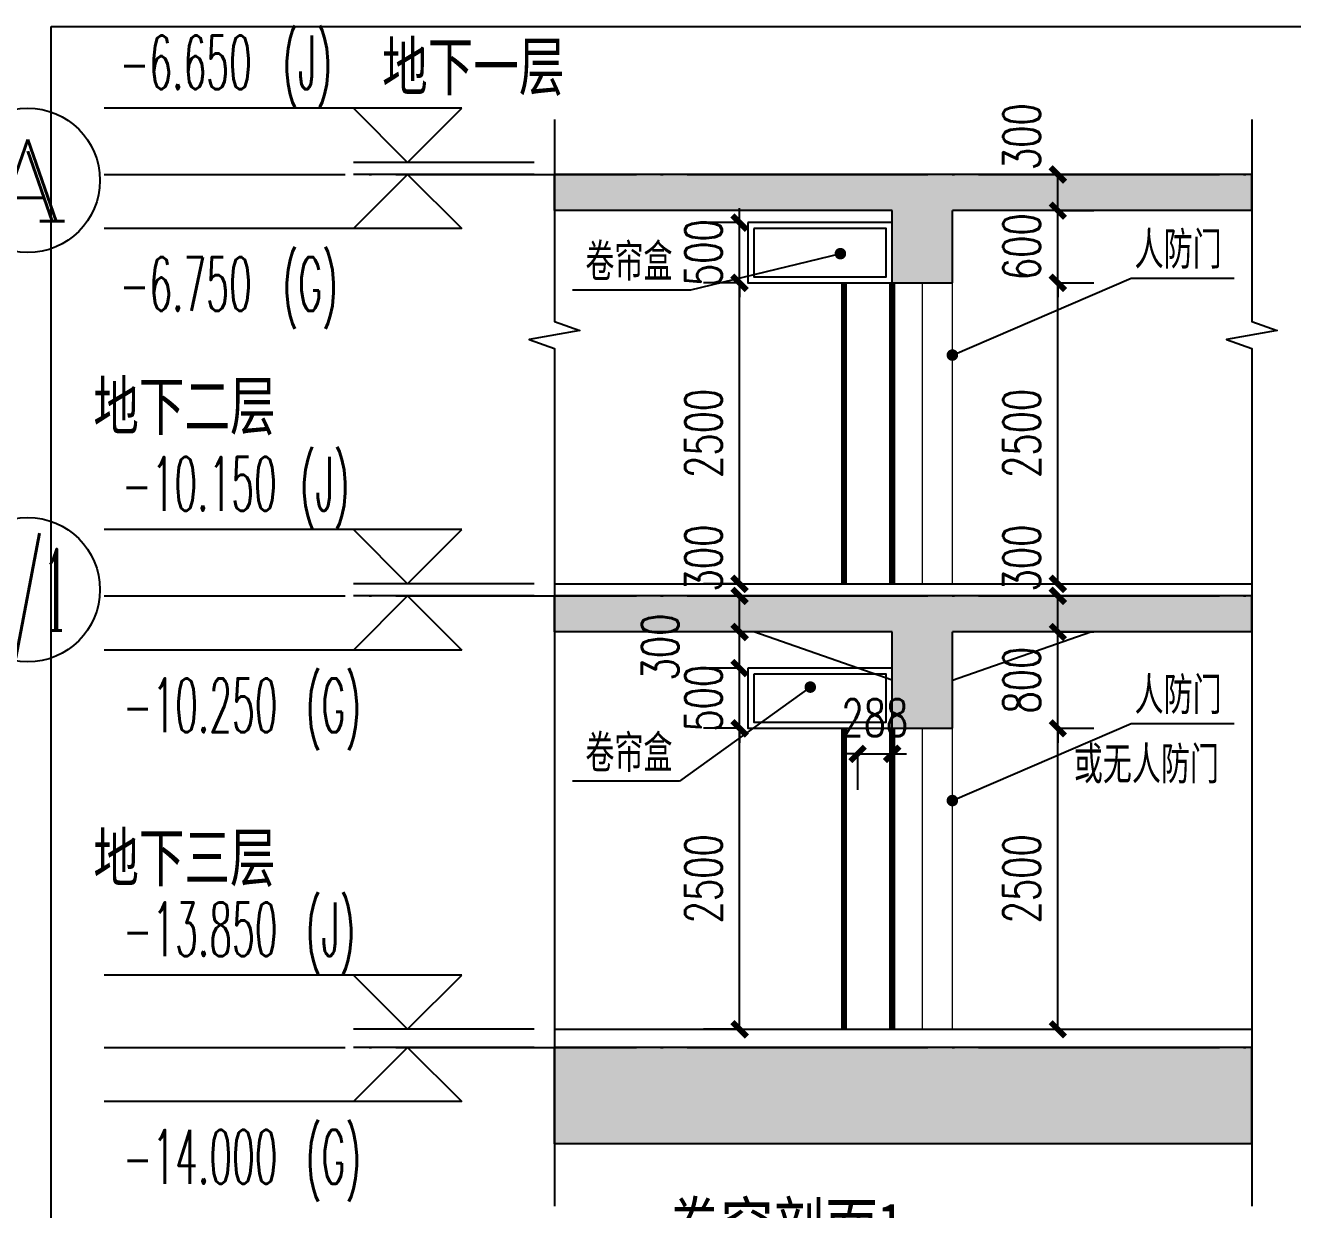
# Model space of a CAD drawing. Header units: millimetres. Extents: x 12325263 to 13848842, y -1463133 to 573208.
# Drawn here: x 12626877 to 12637402, y -1144436 to -1134599 of the extents above; entities that cross this region are included whole.
import ezdxf
from ezdxf.enums import TextEntityAlignment as Align

# ---------------------------------------------------------------- set-up
doc = ezdxf.new("R2010")
doc.units = ezdxf.units.MM
doc.header["$LTSCALE"] = 1000
doc.linetypes.add('DASH', pattern=[0.35, 0.25, -0.1])
doc.linetypes.add('DOTE', pattern=[2.42, 2, -0.2, 0.02, -0.2])
for name, color, linetype in [('A-ANNO-DIMS', 83, 'Continuous'), ('A-ANNO-ELEV', 3, 'Continuous'), ('A-ANNO-TEXT', 7, 'Continuous'), ('A-AXIS', 16, 'DOTE'), ('A_WALL(防火墙)', 151, 'Continuous'), ('AXIS', 3, 'Continuous'), ('AXIS_TEXT', 7, 'Continuous'), ('DIM_SYMB', 3, 'Continuous'), ('PUB_HATCH', 8, 'Continuous'), ('PUB_TEXT', 7, 'Continuous'), ('STAIR', 2, 'Continuous'), ('WALL', 5, 'Continuous'), ('WINDOW', 4, 'Continuous'), ('建筑-注释-房间名称', 7, 'Continuous')]:
    doc.layers.add(name, color=color, linetype=linetype)
doc.styles.add('_TCH_AXIS', font='COMPLEX', dxfattribs={"bigfont": 'GBCBIG'})
doc.styles.add('_TCH_DIM', font='SIMPLEX.shx', dxfattribs={"width": 0.7, "bigfont": 'GBCBIG.shx'})
doc.styles.add('_TCH_DIM_T3', font='SIMPLEX.shx', dxfattribs={"width": 0.705882, "bigfont": 'GBCBIG.shx'})
doc.styles.add('COMPLEX', font='COMPLEX')
doc.styles.add('TITXV', font='', dxfattribs={"width": 0.7})
doc.styles.add('宋体', font='', dxfattribs={"width": 0.65})
doc.styles.get('TITXV').set_extended_font_data('SimSun')
doc.styles.get('宋体').set_extended_font_data('SimSun')
doc.dimstyles.new('_TCH_ARCH&&120', dxfattribs={"dimtxt": 306, "dimasz": 120, "dimexe": 300, "dimexo": 360, "dimgap": 147, "dimtad": 1, "dimdec": 0, "dimzin": 0, "dimdsep": 46, "dimtxsty": '_TCH_DIM_T3', "dimblk": 'ARCHTICK', "dimcen": 0.09, "dimclrt": 7, "dimazin": 2, "dimtfac": 1, "dimtdec": 0, "dimtix": 1, "dimtmove": 2, "dimatfit": 3, "dimfxl": 1, "dimfxlon": 1, "dimtolj": 1, "dimtzin": 0, "dimarcsym": 0})

# ---------------------------------------------------------------- blocks, each defined once
blk = doc.blocks.new('_AXISO')
blk.add_circle((0, 0), 0.5)
at = {"layer": 'AXIS_TEXT', "style": 'COMPLEX', "width": 1.041667}
blk.add_attdef('A', text='', height=0.56, dxfattribs=at).set_placement((-0.25, -0.28), (0.25, -0.28), align=Align.FIT)
blk = doc.blocks.new('qlzw')
at = {"layer": 'AXIS'}
ref = blk.add_blockref('_AXISO', (12493466.8, 995989.8), dxfattribs=dict(at, xscale=1200, yscale=1200, zscale=1200))
ref.add_attrib('A', 'A', dxfattribs={"layer": 'AXIS_TEXT', "height": 678.8, "style": '_TCH_AXIS', "width": 1.166667}).set_placement((12493127.4, 995650.3), (12493806.2, 995650.3), align=Align.FIT)
ref = blk.add_blockref('_AXISO', (12493466.8, 992589.8), dxfattribs=dict(at, xscale=1200, yscale=1200, zscale=1200))
ref.add_attrib('A', 'A/1', dxfattribs={"layer": 'AXIS_TEXT', "height": 678.82, "style": '_TCH_AXIS', "width": 0.403846}).set_placement((12493127.4, 992250.3), (12493806.2, 992250.3), align=Align.FIT)
blk = doc.blocks.new('_ArchTick')
at = {"color": 0, "linetype": 'ByBlock', "const_width": 0.4}
blk.add_lwpolyline([(-0.5, -0.5), (0.5, 0.5)], dxfattribs=at)
blk = doc.blocks.new('*D5492')
at = {"layer": 'A-ANNO-DIMS', "color": 0, "lineweight": -2, "transparency": 16777216}
for p, q in [((30859, 16270), (31160, 16270)), ((30860, 15970), (30860, 16270)), ((30859, 15970), (31160, 15970))]:
    blk.add_line(p, q, dxfattribs=at)
at = {"layer": 'Defpoints', "color": 0, "transparency": 16777216}
for p in [(29984, 16270), (30860, 16270), (29984, 15970)]:
    blk.add_point(p, dxfattribs=at)
at = {"layer": 'A-ANNO-DIMS', "color": 0, "lineweight": -2, "transparency": 16777216, "xscale": 120, "yscale": 120, "zscale": 120}
for p, rotation in [((30860, 16270), 90), ((30860, 15970), 270)]:
    blk.add_blockref('_ArchTick', p, dxfattribs=dict(at, rotation=rotation))
at = {"layer": 'A-ANNO-DIMS', "color": 7, "transparency": 16777216, "insert": (30560, 16584), "char_height": 306, "attachment_point": 5, "rotation": 90, "style": '_TCH_DIM_T3'}
blk.add_mtext('\\A1;300', dxfattribs=at)
blk = doc.blocks.new('*D5493')
at = {"layer": 'A-ANNO-DIMS', "color": 0, "lineweight": -2, "transparency": 16777216}
for p, q in [((30860, 15970), (30860, 16090)), ((30859, 15970), (31160, 15970)), ((30860, 15170), (30860, 15970)), ((30859, 15170), (31160, 15170)), ((30860, 15170), (30860, 15050))]:
    blk.add_line(p, q, dxfattribs=at)
at = {"layer": 'Defpoints', "color": 0, "transparency": 16777216}
for p in [(29984, 15970), (30860, 15970), (29984, 15170)]:
    blk.add_point(p, dxfattribs=at)
at = {"layer": 'A-ANNO-DIMS', "color": 0, "lineweight": -2, "transparency": 16777216, "xscale": 120, "yscale": 120, "zscale": 120}
for p, rotation in [((30860, 15970), 270), ((30860, 15170), 90)]:
    blk.add_blockref('_ArchTick', p, dxfattribs=dict(at, rotation=rotation))
at = {"layer": 'A-ANNO-DIMS', "color": 7, "transparency": 16777216, "insert": (30560, 15570), "char_height": 306, "attachment_point": 5, "rotation": 90, "style": '_TCH_DIM_T3'}
blk.add_mtext('\\A1;800', dxfattribs=at)
blk = doc.blocks.new('*D5494')
at = {"layer": 'A-ANNO-DIMS', "color": 0, "lineweight": -2, "transparency": 16777216}
for p, q in [((30859, 15170), (31160, 15170)), ((30860, 12670), (30860, 15170)), ((30859, 12670), (31160, 12670))]:
    blk.add_line(p, q, dxfattribs=at)
at = {"layer": 'Defpoints', "color": 0, "transparency": 16777216}
for p in [(29984, 15170), (30860, 15170), (29984, 12670)]:
    blk.add_point(p, dxfattribs=at)
at = {"layer": 'A-ANNO-DIMS', "color": 0, "lineweight": -2, "transparency": 16777216, "xscale": 120, "yscale": 120, "zscale": 120}
for p, rotation in [((30860, 15170), 90), ((30860, 12670), 270)]:
    blk.add_blockref('_ArchTick', p, dxfattribs=dict(at, rotation=rotation))
at = {"layer": 'A-ANNO-DIMS', "color": 7, "transparency": 16777216, "insert": (30560, 13920), "char_height": 306, "attachment_point": 5, "rotation": 90, "style": '_TCH_DIM_T3'}
blk.add_mtext('\\A1;2500', dxfattribs=at)
blk = doc.blocks.new('*D5495')
at = {"layer": 'A-ANNO-DIMS', "color": 0, "lineweight": -2, "transparency": 16777216}
for p, q in [((30859, 19770), (31160, 19770)), ((30860, 19470), (30860, 19770)), ((30859, 19470), (31160, 19470))]:
    blk.add_line(p, q, dxfattribs=at)
at = {"layer": 'Defpoints', "color": 0, "transparency": 16777216}
for p in [(29984, 19770), (30860, 19770), (29984, 19470)]:
    blk.add_point(p, dxfattribs=at)
at = {"layer": 'A-ANNO-DIMS', "color": 0, "lineweight": -2, "transparency": 16777216, "xscale": 120, "yscale": 120, "zscale": 120}
for p, rotation in [((30860, 19770), 90), ((30860, 19470), 270)]:
    blk.add_blockref('_ArchTick', p, dxfattribs=dict(at, rotation=rotation))
at = {"layer": 'A-ANNO-DIMS', "color": 7, "transparency": 16777216, "insert": (30560, 20084), "char_height": 306, "attachment_point": 5, "rotation": 90, "style": '_TCH_DIM_T3'}
blk.add_mtext('\\A1;300', dxfattribs=at)
blk = doc.blocks.new('*D5496')
at = {"layer": 'A-ANNO-DIMS', "color": 0, "lineweight": -2, "transparency": 16777216}
for p, q in [((30860, 19470), (30860, 19590)), ((30859, 19470), (31160, 19470)), ((30860, 18870), (30860, 19470)), ((30859, 18870), (31160, 18870)), ((30860, 18870), (30860, 18750))]:
    blk.add_line(p, q, dxfattribs=at)
at = {"layer": 'Defpoints', "color": 0, "transparency": 16777216}
for p in [(29984, 19470), (30860, 19470), (29984, 18870)]:
    blk.add_point(p, dxfattribs=at)
at = {"layer": 'A-ANNO-DIMS', "color": 0, "lineweight": -2, "transparency": 16777216, "xscale": 120, "yscale": 120, "zscale": 120}
for p, rotation in [((30860, 19470), 270), ((30860, 18870), 90)]:
    blk.add_blockref('_ArchTick', p, dxfattribs=dict(at, rotation=rotation))
at = {"layer": 'A-ANNO-DIMS', "color": 7, "transparency": 16777216, "insert": (30560, 19170), "char_height": 306, "attachment_point": 5, "rotation": 90, "style": '_TCH_DIM_T3'}
blk.add_mtext('\\A1;600', dxfattribs=at)
blk = doc.blocks.new('*D5497')
at = {"layer": 'A-ANNO-DIMS', "color": 0, "lineweight": -2, "transparency": 16777216}
for p, q in [((30859, 18870), (31160, 18870)), ((30860, 16370), (30860, 18870)), ((30859, 16370), (31160, 16370))]:
    blk.add_line(p, q, dxfattribs=at)
at = {"layer": 'Defpoints', "color": 0, "transparency": 16777216}
for p in [(29984, 18870), (30860, 18870), (29984, 16370)]:
    blk.add_point(p, dxfattribs=at)
at = {"layer": 'A-ANNO-DIMS', "color": 0, "lineweight": -2, "transparency": 16777216, "xscale": 120, "yscale": 120, "zscale": 120}
for p, rotation in [((30860, 18870), 90), ((30860, 16370), 270)]:
    blk.add_blockref('_ArchTick', p, dxfattribs=dict(at, rotation=rotation))
at = {"layer": 'A-ANNO-DIMS', "color": 7, "transparency": 16777216, "insert": (30560, 17620), "char_height": 306, "attachment_point": 5, "rotation": 90, "style": '_TCH_DIM_T3'}
blk.add_mtext('\\A1;2500', dxfattribs=at)
blk = doc.blocks.new('*D5498')
at = {"layer": 'A-ANNO-DIMS', "color": 0, "lineweight": -2, "transparency": 16777216}
for p, q in [((28218, 18870), (27917, 18870)), ((28217, 16370), (28217, 18870)), ((28218, 16370), (27917, 16370))]:
    blk.add_line(p, q, dxfattribs=at)
at = {"layer": 'Defpoints', "color": 0, "transparency": 16777216}
for p in [(28217, 18870), (28761, 18870), (28761, 16370)]:
    blk.add_point(p, dxfattribs=at)
at = {"layer": 'A-ANNO-DIMS', "color": 0, "lineweight": -2, "transparency": 16777216, "xscale": 120, "yscale": 120, "zscale": 120}
for p, rotation in [((28217, 18870), 90), ((28217, 16370), 270)]:
    blk.add_blockref('_ArchTick', p, dxfattribs=dict(at, rotation=rotation))
at = {"layer": 'A-ANNO-DIMS', "color": 7, "transparency": 16777216, "insert": (27917, 17620), "char_height": 306, "attachment_point": 5, "rotation": 90, "style": '_TCH_DIM_T3'}
blk.add_mtext('\\A1;2500', dxfattribs=at)
blk = doc.blocks.new('*D5499')
at = {"layer": 'A-ANNO-DIMS', "color": 0, "lineweight": -2, "transparency": 16777216}
for p, q in [((28217, 19370), (28217, 19490)), ((28218, 19370), (27917, 19370)), ((28217, 18870), (28217, 19370)), ((28218, 18870), (27917, 18870)), ((28217, 18870), (28217, 18750))]:
    blk.add_line(p, q, dxfattribs=at)
at = {"layer": 'Defpoints', "color": 0, "transparency": 16777216}
for p in [(28217, 19370), (28761, 19370), (28761, 18870)]:
    blk.add_point(p, dxfattribs=at)
at = {"layer": 'A-ANNO-DIMS', "color": 0, "lineweight": -2, "transparency": 16777216, "xscale": 120, "yscale": 120, "zscale": 120}
for p, rotation in [((28217, 19370), 270), ((28217, 18870), 90)]:
    blk.add_blockref('_ArchTick', p, dxfattribs=dict(at, rotation=rotation))
at = {"layer": 'A-ANNO-DIMS', "color": 7, "transparency": 16777216, "insert": (27917, 19120), "char_height": 306, "attachment_point": 5, "rotation": 90, "style": '_TCH_DIM_T3'}
blk.add_mtext('\\A1;500', dxfattribs=at)
blk = doc.blocks.new('*D5500')
at = {"layer": 'A-ANNO-DIMS', "color": 0, "lineweight": -2, "transparency": 16777216}
for p, q in [((29197, 14958), (29077, 14958)), ((29197, 14959), (29197, 14658)), ((29197, 14958), (29484, 14958)), ((29484, 14959), (29484, 14658)), ((29484, 14958), (29604, 14958))]:
    blk.add_line(p, q, dxfattribs=at)
at = {"layer": 'Defpoints', "color": 0, "transparency": 16777216}
for p in [(29197, 15970), (29484, 15970), (29484, 14958)]:
    blk.add_point(p, dxfattribs=at)
at = {"layer": 'A-ANNO-DIMS', "color": 0, "lineweight": -2, "transparency": 16777216, "xscale": 120, "yscale": 120, "zscale": 120}
blk.add_blockref('_ArchTick', (29197, 14958), dxfattribs=at)
at = {"layer": 'A-ANNO-DIMS', "color": 0, "lineweight": -2, "transparency": 16777216, "xscale": 120, "yscale": 120, "zscale": 120, "rotation": 180}
blk.add_blockref('_ArchTick', (29484, 14958), dxfattribs=at)
at = {"layer": 'A-ANNO-DIMS', "color": 7, "transparency": 16777216, "insert": (29340, 15258), "char_height": 306, "attachment_point": 5, "style": '_TCH_DIM_T3'}
blk.add_mtext('\\A1;288', dxfattribs=at)
blk = doc.blocks.new('*D5501')
at = {"layer": 'A-ANNO-DIMS', "color": 0, "lineweight": -2, "transparency": 16777216}
for p, q in [((28218, 16270), (27917, 16270)), ((28217, 15970), (28217, 16270)), ((28218, 15970), (27917, 15970))]:
    blk.add_line(p, q, dxfattribs=at)
at = {"layer": 'Defpoints', "color": 0, "transparency": 16777216}
for p in [(28217, 16270), (28761, 16270), (28761, 15970)]:
    blk.add_point(p, dxfattribs=at)
at = {"layer": 'A-ANNO-DIMS', "color": 0, "lineweight": -2, "transparency": 16777216, "xscale": 120, "yscale": 120, "zscale": 120}
for p, rotation in [((28217, 16270), 90), ((28217, 15970), 270)]:
    blk.add_blockref('_ArchTick', p, dxfattribs=dict(at, rotation=rotation))
at = {"layer": 'A-ANNO-DIMS', "color": 7, "transparency": 16777216, "insert": (27917, 16584), "char_height": 306, "attachment_point": 5, "rotation": 90, "style": '_TCH_DIM_T3'}
blk.add_mtext('\\A1;300', dxfattribs=at)
blk = doc.blocks.new('*D5502')
at = {"layer": 'A-ANNO-DIMS', "color": 0, "lineweight": -2, "transparency": 16777216}
for p, q in [((28218, 15970), (27917, 15970)), ((28217, 15670), (28217, 15970)), ((28218, 15670), (27917, 15670))]:
    blk.add_line(p, q, dxfattribs=at)
at = {"layer": 'Defpoints', "color": 0, "transparency": 16777216}
for p in [(28217, 15970), (28761, 15970), (28761, 15670)]:
    blk.add_point(p, dxfattribs=at)
at = {"layer": 'A-ANNO-DIMS', "color": 0, "lineweight": -2, "transparency": 16777216, "xscale": 120, "yscale": 120, "zscale": 120}
for p, rotation in [((28217, 15970), 90), ((28217, 15670), 270)]:
    blk.add_blockref('_ArchTick', p, dxfattribs=dict(at, rotation=rotation))
at = {"layer": 'A-ANNO-DIMS', "color": 7, "transparency": 16777216, "insert": (27557, 15845), "char_height": 306, "attachment_point": 5, "rotation": 90, "style": '_TCH_DIM_T3'}
blk.add_mtext('\\A1;300', dxfattribs=at)
blk = doc.blocks.new('*D5503')
at = {"layer": 'A-ANNO-DIMS', "color": 0, "lineweight": -2, "transparency": 16777216}
for p, q in [((28217, 15670), (28217, 15790)), ((28218, 15670), (27917, 15670)), ((28217, 15170), (28217, 15670)), ((28218, 15170), (27917, 15170)), ((28217, 15170), (28217, 15050))]:
    blk.add_line(p, q, dxfattribs=at)
at = {"layer": 'Defpoints', "color": 0, "transparency": 16777216}
for p in [(28217, 15670), (28761, 15670), (28761, 15170)]:
    blk.add_point(p, dxfattribs=at)
at = {"layer": 'A-ANNO-DIMS', "color": 0, "lineweight": -2, "transparency": 16777216, "xscale": 120, "yscale": 120, "zscale": 120}
for p, rotation in [((28217, 15670), 270), ((28217, 15170), 90)]:
    blk.add_blockref('_ArchTick', p, dxfattribs=dict(at, rotation=rotation))
at = {"layer": 'A-ANNO-DIMS', "color": 7, "transparency": 16777216, "insert": (27917, 15420), "char_height": 306, "attachment_point": 5, "rotation": 90, "style": '_TCH_DIM_T3'}
blk.add_mtext('\\A1;500', dxfattribs=at)
blk = doc.blocks.new('*D5504')
at = {"layer": 'A-ANNO-DIMS', "color": 0, "lineweight": -2, "transparency": 16777216}
for p, q in [((28218, 15170), (27917, 15170)), ((28217, 12670), (28217, 15170)), ((28218, 12670), (27917, 12670))]:
    blk.add_line(p, q, dxfattribs=at)
at = {"layer": 'Defpoints', "color": 0, "transparency": 16777216}
for p in [(28217, 15170), (28761, 15170), (28761, 12670)]:
    blk.add_point(p, dxfattribs=at)
at = {"layer": 'A-ANNO-DIMS', "color": 0, "lineweight": -2, "transparency": 16777216, "xscale": 120, "yscale": 120, "zscale": 120}
for p, rotation in [((28217, 15170), 90), ((28217, 12670), 270)]:
    blk.add_blockref('_ArchTick', p, dxfattribs=dict(at, rotation=rotation))
at = {"layer": 'A-ANNO-DIMS', "color": 7, "transparency": 16777216, "insert": (27917, 13920), "char_height": 306, "attachment_point": 5, "rotation": 90, "style": '_TCH_DIM_T3'}
blk.add_mtext('\\A1;2500', dxfattribs=at)
blk = doc.blocks.new('A$C50744FD4')
at = {"layer": 'PUB_HATCH'}
for points in [[(29734.2, 19570), (29734.2, 19770), (26680, 19770), (26680, 19470), (29484.2, 19470)], [(32470, 19770), (29734.2, 19770), (29734.2, 19570), (29984.2, 19470), (32470, 19470)], [(29984.2, 18870), (29984.2, 19470), (29734.2, 19570), (29484.2, 19470), (29484.2, 18870)], [(29734.2, 16070), (29734.2, 16270), (26680, 16270), (26680, 15970), (29484.2, 15970)], [(32470, 16270), (29734.2, 16270), (29734.2, 16070), (29984.2, 15970), (32470, 15970)], [(29984.2, 15170), (29984.2, 15970), (29734.2, 16070), (29484.2, 15970), (29484.2, 15170)], [(32470, 12520), (26680, 12520), (26680, 11720), (32470, 11720)]]:
    blk.add_hatch(color=256, dxfattribs=at).paths.add_polyline_path(points)
for p, q in [((26680, 16370), (32470, 16370)), ((26680, 12670), (32470, 12670))]:
    blk.add_line(p, q)
blk.add_lwpolyline([(22500, 21000), (33000, 21000), (33000, 10500), (22500, 10500)], close=True)
at = {"layer": 'A-ANNO-ELEV'}
for p, q in [((25910, 20320), (22941.5, 20320)), ((25460, 19870), (25010, 20320)), ((25460, 19870), (25910, 20320)), ((26510, 19870), (25010, 19870)), ((25460, 19770), (25010, 19320)), ((26510, 19770), (25010, 19770)), ((25460, 19770), (25910, 19320)), ((25910, 19320), (22941.5, 19320)), ((25910, 16820), (22941.5, 16820)), ((25460, 16370), (25010, 16820)), ((25460, 16370), (25910, 16820)), ((26510, 16370), (25010, 16370)), ((25460, 16270), (25010, 15820)), ((26510, 16270), (25010, 16270)), ((25460, 16270), (25910, 15820)), ((25910, 15820), (22941.5, 15820)), ((25910, 13120), (22941.5, 13120)), ((25460, 12670), (25010, 13120)), ((25460, 12670), (25910, 13120)), ((26510, 12670), (25010, 12670)), ((25460, 12520), (25010, 12070)), ((26510, 12520), (25010, 12520)), ((25460, 12520), (25910, 12070)), ((25910, 12070), (22941.5, 12070))]:
    blk.add_line(p, q, dxfattribs=at)
at = {"layer": 'A-AXIS'}
for p, q in [((22941.5, 19770), (32470, 19770)), ((22941.5, 16270), (32470, 16270)), ((22941.5, 12520), (32470, 12520))]:
    blk.add_line(p, q, dxfattribs=at)
at = {"layer": 'AXIS'}
for p, q in [((29054.2, 19112.3), (27808.4, 18810)), ((29984.2, 18270), (31470, 18910)), ((31470, 18910), (32323.1, 18910)), ((27808.4, 18810), (26828.4, 18810)), ((28804.2, 15512.3), (27718.4, 14730)), ((29984.2, 14570), (31470, 15210)), ((31470, 15210), (32323.1, 15210)), ((27718.4, 14730), (26828.4, 14730))]:
    blk.add_line(p, q, dxfattribs=at)
at = {"layer": 'AXIS', "const_width": 48}
for points in [[(29077.5, 19118, 1), (29030.8, 19106.7, 1)], [(29962.1, 18260.5, 1), (30006.2, 18279.5, 1)], [(28823.6, 15526.4, 1), (28784.7, 15498.3, 1)], [(29962.1, 14560.5, 1), (30006.2, 14579.5, 1)]]:
    blk.add_lwpolyline(points, format="xyb", close=True, dxfattribs=at)
at = {"layer": 'DIM_SYMB', "linetype": 'ByBlock'}
for points in [[(26680, 20226.6), (26680, 18550), (26890, 18473.6), (26470, 18399.5), (26680, 18325), (26680, 11200)], [(32470, 20226.6), (32470, 18550), (32680, 18473.6), (32260, 18399.5), (32470, 18325), (32470, 11200)]]:
    blk.add_lwpolyline(points, dxfattribs=at)
at = {"layer": 'STAIR'}
for points in [[(28284.2, 19370), (28284.2, 18870), (29484.2, 18870), (29484.2, 19370), (29084.2, 19370)], [(28334.2, 19320), (28334.2, 18920), (29434.2, 18920), (29434.2, 19320)], [(28284.2, 15670), (28284.2, 15170), (29484.2, 15170), (29484.2, 15670), (29084.2, 15670)], [(28334.2, 15620), (28334.2, 15220), (29434.2, 15220), (29434.2, 15620)]]:
    blk.add_lwpolyline(points, close=True, dxfattribs=at)
at = {"layer": 'WALL'}
for p, q in [((29734.2, 19770), (26680, 19770)), ((26680, 19470), (26680, 19770)), ((32470, 19770), (29734.2, 19770)), ((32470, 19470), (32470, 19770)), ((29484.2, 19470), (26680, 19470)), ((29484.2, 18870), (29484.2, 19470)), ((32470, 19470), (29984.2, 19470)), ((29984.2, 18870), (29984.2, 19470)), ((29484.2, 18870), (29984.2, 18870)), ((29734.2, 16270), (26680, 16270)), ((26680, 15970), (26680, 16270)), ((32470, 16270), (29734.2, 16270)), ((32470, 15970), (32470, 16270)), ((29484.2, 15970), (26680, 15970)), ((29484.2, 15570), (28334.2, 15970)), ((29484.2, 15170), (29484.2, 15970)), ((29984.2, 15570), (31134.2, 15970)), ((32470, 15970), (29984.2, 15970)), ((29984.2, 15170), (29984.2, 15970)), ((29484.2, 15170), (29984.2, 15170)), ((32470, 12520), (26680, 12520)), ((26680, 11720), (26680, 12520)), ((32470, 11720), (32470, 12520)), ((32470, 11720), (26680, 11720))]:
    blk.add_line(p, q, dxfattribs=at)
at = {"layer": 'WINDOW', "linetype": 'DASH', "const_width": 50}
for points in [[(29084.2, 18870), (29084.2, 16370)], [(29484.2, 18870), (29484.2, 16370)], [(29084.2, 15170), (29084.2, 12670)], [(29484.2, 15170), (29484.2, 12670)]]:
    blk.add_lwpolyline(points, dxfattribs=at)
at = {"layer": 'WINDOW', "color": 2, "linetype": 'ByBlock', "ltscale": 2, "const_width": 10}
for points in [[(29484.2, 18870), (29984.2, 18870), (29984.2, 16370), (29484.2, 16370)], [(29484.2, 15170), (29984.2, 15170), (29984.2, 12670), (29484.2, 12670)]]:
    blk.add_lwpolyline(points, close=True, dxfattribs=at)
for points in [[(29734.2, 18870), (29734.2, 16370)], [(29734.2, 15170), (29734.2, 12670)]]:
    blk.add_lwpolyline(points, dxfattribs=at)
at = {"layer": 'A-ANNO-TEXT'}
for s, height, style, width, p in [('(J)', 446.25, '_TCH_DIM', 0.494118, (24419.7, 20477.5)), ('-6.650', 446.25, '_TCH_DIM', 0.494118, (23069.7, 20477.5)), ('地下一层', 396.52, 'TITXV', 0.7, (25248.4, 20470)), ('(G)', 446.25, '_TCH_DIM', 0.494118, (24419.7, 18637.5)), ('-6.750', 446.25, '_TCH_DIM', 0.494118, (23069.7, 18637.5)), ('地下二层', 396.52, 'TITXV', 0.7, (22850, 17650)), ('(J)', 446.25, '_TCH_DIM', 0.494118, (24564.6, 16977.5)), ('-10.150', 446.25, '_TCH_DIM', 0.494118, (23088.6, 16977.5)), ('-10.250', 446.25, '_TCH_DIM', 0.494118, (23094.9, 15137.5)), ('(G)', 446.25, '_TCH_DIM', 0.494118, (24612.9, 15137.5)), ('地下三层', 396.52, 'TITXV', 0.7, (22850, 13900)), ('(J)', 446.25, '_TCH_DIM', 0.494118, (24612.9, 13277.5)), ('-13.850', 446.25, '_TCH_DIM', 0.494118, (23094.9, 13277.5)), ('(G)', 446.25, '_TCH_DIM', 0.494118, (24612.9, 11387.5)), ('-14.000', 446.25, '_TCH_DIM', 0.494118, (23094.9, 11387.5))]:
    blk.add_text(s, height=height, dxfattribs=dict(at, style=style, width=width)).set_placement(p)
at = {"layer": 'PUB_TEXT', "style": '宋体', "width": 0.65}
for s, p in [('人防门', (31497.3, 19018)), ('卷帘盒', (26936.4, 18918)), ('人防门', (31497.3, 15318)), ('卷帘盒', (26936.4, 14838)), ('或无人防门', (30992.8, 14742))]:
    blk.add_text(s, height=271.9, dxfattribs=at).set_placement(p)
at = {"layer": '建筑-注释-房间名称', "style": '宋体', "width": 0.8}
blk.add_text('卷帘剖面1', height=398.73, dxfattribs=at).set_placement((27623.9, 10830))
at = {"layer": 'A-ANNO-DIMS'}
for base, p1, p2, picture, middle in [((30860, 19770), (29984.2, 19470), (29984.2, 19770), '*D5495', (30560, 20084.4)), ((28217, 16270), (28761.1, 15970), (28761.1, 16270), '*D5501', (27917, 16584.4)), ((30860, 16270), (29984.2, 15970), (29984.2, 16270), '*D5492', (30560, 16584.4)), ((28217, 15970), (28761.1, 15670), (28761.1, 15970), '*D5502', (27557, 15845))]:
    dim = blk.add_linear_dim(base=base, p1=p1, p2=p2, angle=90, dimstyle='_TCH_ARCH&&120', dxfattribs=at)
    dim.commit()
    dim.dimension.update_dxf_attribs({"geometry": picture, "text_midpoint": middle, "dimtype": 161})
for p1, p2, distance, picture, middle in [((29984.2, 18870), (29984.2, 19470), -875.8, '*D5496', (30560, 19170)), ((28761.1, 18870), (28761.1, 19370), 544.2, '*D5499', (27917, 19120)), ((28761.1, 16370), (28761.1, 18870), 544.2, '*D5498', (27917, 17620)), ((29984.2, 16370), (29984.2, 18870), -875.8, '*D5497', (30560, 17620)), ((29984.2, 15170), (29984.2, 15970), -875.8, '*D5493', (30560, 15570)), ((29196.6556, 15970.0019), (29484.1565, 15970.0019), -1012.0303, '*D5500', (29340.406, 15257.9716)), ((28761.1, 15170), (28761.1, 15670), 544.2, '*D5503', (27917, 15420)), ((28761.1, 12670), (28761.1, 15170), 544.2, '*D5504', (27917, 13920)), ((29984.2, 12670), (29984.2, 15170), -875.8, '*D5494', (30560, 13920))]:
    dim = blk.add_aligned_dim(p1=p1, p2=p2, distance=distance, dimstyle='_TCH_ARCH&&120', dxfattribs=at)
    dim.commit()
    dim.dimension.update_dxf_attribs({"geometry": picture, "text_midpoint": middle})

msp = doc.modelspace()

# ---------------------------------------------------------------- block references
msp.add_blockref('A$C50744FD4', (12604591.6, -1155608))
at = {"layer": 'A_WALL(防火墙)'}
msp.add_blockref('qlzw', (133430, -2131876.5), dxfattribs=at)

doc.saveas('drawing.dxf')
